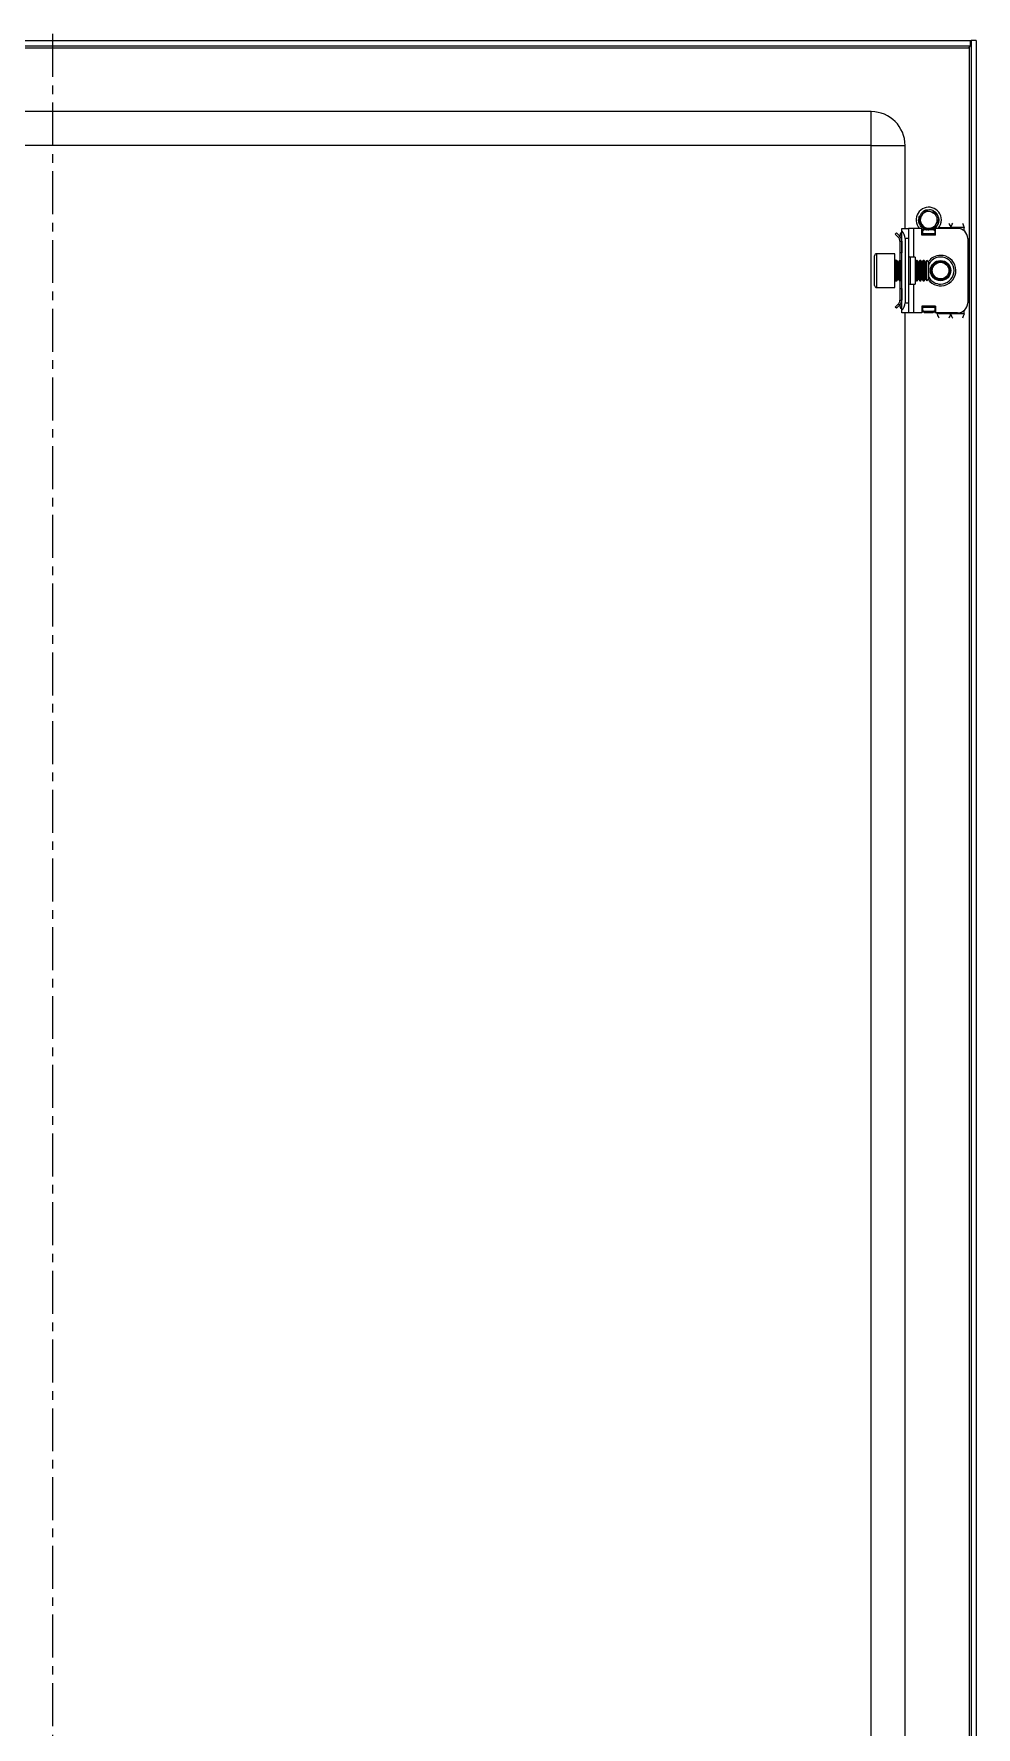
# Model space of a CAD drawing. Header units: millimetres. Extents: x -59 to 1529, y -979 to 1408.
# Drawn here: x 1250 to 1529, y 802 to 1303 of the extents above; entities that cross this region are included whole.
import ezdxf

# ---------------------------------------------------------------- set-up
doc = ezdxf.new("R2010")
doc.units = ezdxf.units.MM
doc.linetypes.add('CENTERX2', pattern=[20.32, 12.7, -2.54, 2.54, -2.54])
doc.layers.add('FORMAT', color=7, linetype='Continuous')

msp = doc.modelspace()

# ---------------------------------------------------------------- linework, layer by layer
at = {"color": 7, "linetype": 'Continuous', "lineweight": 25}
for p, q in [((984.49, 1300.75), (1527.09, 1300.75)), ((984.49, 1299.25), (1527.09, 1299.25)), ((1526.93, 1299.25), (1526.69, 1298.65)), ((1527.09, 1299.25), (1527.09, 1300.75)), ((1528.79, 1300.75), (1527.29, 1300.75)), ((1527.29, 1300.75), (1527.29, -860.25)), ((1528.79, 1300.75), (1528.79, -860.25)), ((1497.79, 1279.75), (1013.79, 1279.75)), ((1497.79, 1269.75), (1013.79, 1269.75)), ((1497.79, -829.25), (1497.79, 1269.75)), ((1507.79, 1245.25), (1507.79, 1269.75)), ((1511.79, 1247.84), (1511.82, 1248.1)), ((1511.79, 1247.64), (1511.81, 1247.88)), ((1511.79, 1247.84), (1511.79, 1247.79)), ((1511.79, 1247.64), (1511.79, 1247.59)), ((1511.8, 1248.05), (1511.8, 1248)), ((1511.8, 1247.44), (1511.81, 1247.39)), ((1511.83, 1248.26), (1511.82, 1248.21)), ((1511.83, 1247.25), (1511.84, 1247.2)), ((1511.87, 1248.45), (1511.86, 1248.41)), ((1511.87, 1248.45), (1511.95, 1248.69)), ((1511.87, 1247.07), (1511.88, 1247.02)), ((1511.92, 1248.64), (1511.91, 1248.6)), ((1511.91, 1246.89), (1511.93, 1246.84)), ((1511.97, 1246.71), (1511.98, 1246.7)), ((1513.16, 1250.27), (1513.37, 1250.39)), ((1513.34, 1250.38), (1513.3, 1250.35)), ((1513.34, 1250.31), (1513.3, 1250.35)), ((1513.34, 1250.38), (1513.56, 1250.46)), ((1513.52, 1250.47), (1513.48, 1250.45)), ((1513.71, 1250.55), (1513.67, 1250.53)), ((1513.91, 1250.62), (1513.86, 1250.6)), ((1514.1, 1250.67), (1514.05, 1250.66)), ((1514.99, 1250.74), (1514.24, 1250.67)), ((1516.48, 1250.23), (1516.44, 1250.25)), ((1516.65, 1250.1), (1516.61, 1250.13)), ((1516.81, 1249.97), (1516.77, 1250)), ((1516.95, 1249.83), (1516.92, 1249.86)), ((1516.95, 1249.83), (1517.07, 1249.7)), ((1517.06, 1249.71), (1517.05, 1249.73)), ((1517.08, 1248.62), (1517.25, 1248.21)), ((1517.62, 1246.77), (1517.64, 1246.81)), ((1517.68, 1246.95), (1517.69, 1247)), ((1517.78, 1247.55), (1517.72, 1247.24)), ((1517.73, 1247.14), (1517.74, 1247.19)), ((1517.76, 1247.35), (1517.77, 1247.4)), ((1517.78, 1247.55), (1517.78, 1247.6)), ((1517.79, 1247.75), (1517.79, 1247.75)), ((1505.23, 1243.89), (1504.87, 1243.54)), ((1505.85, 1242.56), (1504.87, 1243.54)), ((1506.2, 1242.91), (1505.23, 1243.89)), ((1505.85, 1242.56), (1506.2, 1242.91)), ((1506.29, 1243.25), (1506.29, 1242.86)), ((1506.58, 1243.96), (1506.79, 1244.16)), ((1506.79, 1245.25), (1508.79, 1245.25)), ((1506.79, 1244.49), (1506.79, 1245.25)), ((1506.79, 1221.01), (1506.79, 1244.49)), ((1507.79, 1242.25), (1507.79, 1223.25)), ((1508.79, 1245.25), (1508.79, 1242.25)), ((1510.29, 1245.25), (1508.79, 1245.25)), ((1508.79, 1242.25), (1508.79, 1223.25)), ((1512.79, 1245.25), (1510.29, 1245.25)), ((1512.56, 1245.74), (1512.59, 1245.71)), ((1512.7, 1245.6), (1512.73, 1245.57)), ((1512.79, 1243.25), (1512.79, 1245.25)), ((1513.04, 1244.43), (1512.79, 1244.58)), ((1516.79, 1243.25), (1512.79, 1243.25)), ((1512.85, 1245.46), (1512.88, 1245.43)), ((1513.01, 1245.34), (1513.05, 1245.31)), ((1513.04, 1244.87), (1513.38, 1245.11)), ((1513.54, 1244.87), (1513.04, 1244.52)), ((1513.04, 1244.52), (1513.04, 1244.87)), ((1513.04, 1243.6), (1513.04, 1244.52)), ((1513.04, 1243.25), (1513.04, 1243.6)), ((1513.18, 1245.22), (1513.22, 1245.19)), ((1513.35, 1245.11), (1513.22, 1245.23)), ((1513.35, 1245.11), (1513.36, 1245.22)), ((1513.35, 1245.11), (1513.4, 1245.09)), ((1513.54, 1244.87), (1513.94, 1244.87)), ((1513.89, 1244.94), (1513.67, 1244.96)), ((1513.89, 1244.89), (1513.69, 1244.99)), ((1513.71, 1244.95), (1513.75, 1244.93)), ((1513.89, 1244.89), (1513.93, 1244.87)), ((1514.07, 1244.84), (1514.11, 1244.83)), ((1515.24, 1244.79), (1515.05, 1244.76)), ((1515.39, 1244.81), (1515.43, 1244.82)), ((1515.63, 1244.87), (1516.04, 1244.87)), ((1516.54, 1244.52), (1516.04, 1244.87)), ((1516.13, 1245.16), (1516.54, 1244.87)), ((1516.54, 1244.87), (1516.54, 1244.52)), ((1516.54, 1244.52), (1516.54, 1243.6)), ((1516.54, 1243.6), (1516.54, 1243.25)), ((1516.79, 1244.58), (1516.59, 1244.46)), ((1516.59, 1244.46), (1516.59, 1243.25)), ((1516.79, 1243.25), (1516.79, 1245.25)), ((1523.29, 1245.25), (1516.79, 1245.25)), ((1517.56, 1246.63), (1517.45, 1246.45)), ((1517.57, 1246.63), (1517.47, 1246.45)), ((1525.29, 1244.49), (1525.29, 1245.5)), ((1526.29, 1242.25), (1526.29, 1223.25)), ((1498.79, 1228.35), (1498.79, 1237.15)), ((1504.79, 1237.75), (1499.39, 1237.75)), ((1504.79, 1227.75), (1504.79, 1237.75)), ((1506.29, 1241.5), (1506.79, 1241.5)), ((1506.29, 1241.5), (1506.29, 1238)), ((1506.79, 1238), (1506.29, 1238)), ((1506.29, 1238), (1506.29, 1235.75)), ((1506.79, 1241.5), (1506.79, 1238)), ((1510.79, 1236.75), (1509.29, 1236.75)), ((1510.79, 1236.75), (1510.79, 1228.75)), ((1505.4, 1235.75), (1505.04, 1235.75)), ((1505.79, 1235.2), (1505.4, 1235.75)), ((1505.4, 1235.28), (1505.4, 1235.75)), ((1505.4, 1229.75), (1505.4, 1235.28)), ((1506.18, 1235.75), (1505.79, 1235.2)), ((1505.79, 1234.81), (1505.79, 1235.2)), ((1505.79, 1230.3), (1505.79, 1234.81)), ((1506.4, 1235.75), (1506.18, 1235.75)), ((1506.18, 1235.28), (1506.18, 1235.75)), ((1506.18, 1229.75), (1506.18, 1235.28)), ((1506.79, 1235.2), (1506.4, 1235.75)), ((1506.4, 1235.28), (1506.4, 1235.75)), ((1506.4, 1229.75), (1506.4, 1235.28)), ((1511.18, 1235.75), (1510.79, 1235.2)), ((1511.4, 1235.75), (1511.18, 1235.75)), ((1511.18, 1235.28), (1511.18, 1235.75)), ((1511.18, 1229.75), (1511.18, 1235.28)), ((1511.79, 1235.2), (1511.4, 1235.75)), ((1511.4, 1235.28), (1511.4, 1235.75)), ((1511.4, 1229.75), (1511.4, 1235.28)), ((1512.18, 1235.75), (1511.79, 1235.2)), ((1511.79, 1234.81), (1511.79, 1235.2)), ((1511.79, 1230.3), (1511.79, 1234.81)), ((1512.4, 1235.75), (1512.18, 1235.75)), ((1512.18, 1235.28), (1512.18, 1235.75)), ((1512.18, 1229.75), (1512.18, 1235.28)), ((1512.79, 1235.2), (1512.4, 1235.75)), ((1512.4, 1235.28), (1512.4, 1235.75)), ((1512.4, 1229.75), (1512.4, 1235.28)), ((1513.18, 1235.75), (1512.79, 1235.2)), ((1512.79, 1234.81), (1512.79, 1235.2)), ((1512.79, 1230.3), (1512.79, 1234.81)), ((1513.4, 1235.75), (1513.18, 1235.75)), ((1513.18, 1235.28), (1513.18, 1235.75)), ((1513.18, 1229.75), (1513.18, 1235.28)), ((1513.79, 1235.2), (1513.4, 1235.75)), ((1513.4, 1235.28), (1513.4, 1235.75)), ((1513.4, 1229.75), (1513.4, 1235.28)), ((1514.18, 1235.75), (1513.79, 1235.2)), ((1513.79, 1234.81), (1513.79, 1235.2)), ((1513.79, 1230.3), (1513.79, 1234.81)), ((1514.23, 1235.75), (1514.18, 1235.75)), ((1514.18, 1235.28), (1514.18, 1235.75)), ((1514.18, 1229.75), (1514.18, 1235.28)), ((1514.79, 1235.2), (1514.23, 1235.75)), ((1514.23, 1229.75), (1514.23, 1235.75)), ((1514.79, 1230.3), (1514.79, 1235.2)), ((1499.39, 1227.75), (1504.79, 1227.75)), ((1505.04, 1229.75), (1505.4, 1229.75)), ((1505.4, 1229.75), (1505.79, 1230.3)), ((1505.79, 1230.3), (1506.18, 1229.75)), ((1506.18, 1229.75), (1506.4, 1229.75)), ((1506.29, 1229.75), (1506.29, 1227.5)), ((1506.29, 1227.5), (1506.79, 1227.5)), ((1506.29, 1227.5), (1506.29, 1224)), ((1506.4, 1229.75), (1506.79, 1230.3)), ((1506.79, 1227.5), (1506.79, 1224)), ((1509.29, 1228.75), (1510.79, 1228.75)), ((1510.79, 1230.3), (1511.18, 1229.75)), ((1511.18, 1229.75), (1511.4, 1229.75)), ((1511.4, 1229.75), (1511.79, 1230.3)), ((1511.79, 1230.3), (1512.18, 1229.75)), ((1512.18, 1229.75), (1512.4, 1229.75)), ((1512.4, 1229.75), (1512.79, 1230.3)), ((1512.79, 1230.3), (1513.18, 1229.75)), ((1513.18, 1229.75), (1513.4, 1229.75)), ((1513.4, 1229.75), (1513.79, 1230.3)), ((1513.79, 1230.3), (1514.18, 1229.75)), ((1514.18, 1229.75), (1514.23, 1229.75)), ((1514.23, 1229.75), (1514.79, 1230.3)), ((1505.85, 1222.94), (1504.87, 1221.96)), ((1505.23, 1221.61), (1504.87, 1221.96)), ((1506.2, 1222.59), (1505.23, 1221.61)), ((1505.85, 1222.94), (1506.2, 1222.59)), ((1506.29, 1224), (1506.79, 1224)), ((1506.29, 1222.25), (1506.29, 1222.71)), ((1508.79, 1223.25), (1508.79, 1220.25)), ((1516.79, 1222.25), (1512.79, 1222.25)), ((1512.79, 1222.25), (1512.79, 1220.25)), ((1513.04, 1221.9), (1513.04, 1222.25)), ((1513.04, 1220.98), (1513.04, 1221.9)), ((1516.54, 1222.25), (1516.54, 1221.9)), ((1516.54, 1221.9), (1516.54, 1220.98)), ((1516.59, 1222.25), (1516.59, 1220.37)), ((1516.79, 1222.25), (1516.79, 1220.25)), ((1506.79, 1221.34), (1506.58, 1221.54)), ((1506.79, 1220.25), (1506.79, 1221.01)), ((1508.79, 1220.25), (1506.79, 1220.25)), ((1507.79, 545.25), (1507.79, 1220.25)), ((1510.29, 1220.25), (1508.79, 1220.25)), ((1512.79, 1220.25), (1510.29, 1220.25)), ((1513.04, 1220.98), (1513.54, 1220.63)), ((1513.04, 1220.63), (1513.04, 1220.98)), ((1513.54, 1220.28), (1513.04, 1220.63)), ((1516.04, 1220.63), (1513.54, 1220.63)), ((1513.54, 1220.63), (1513.54, 1220.28)), ((1516.04, 1220.28), (1513.54, 1220.28)), ((1516.04, 1220.63), (1516.54, 1220.98)), ((1516.04, 1220.28), (1516.04, 1220.63)), ((1516.54, 1220.63), (1516.04, 1220.28)), ((1516.54, 1220.98), (1516.54, 1220.63)), ((1516.59, 1220.37), (1516.79, 1220.37)), ((1523.29, 1220.25), (1516.79, 1220.25)), ((1517.29, 1220), (1517.29, 1220.25)), ((1525.29, 1220), (1525.29, 1221.01))]:
    msp.add_line(p, q, dxfattribs=at)
at = {"color": 8, "linetype": 'Continuous', "lineweight": 18}
for p, q in [((984.89, 1298.65), (1526.69, 1298.65)), ((1526.69, 1298.65), (1526.69, -858.15)), ((1497.79, 1269.75), (1497.79, 1279.75)), ((1497.79, 1269.75), (1507.79, 1269.75)), ((1506.79, 1243.25), (1506.29, 1243.25)), ((1506.79, 1243.75), (1506.58, 1243.96)), ((1508.79, 1242.25), (1507.79, 1242.25)), ((1510.29, 1245.25), (1510.29, 1236.75)), ((1516.54, 1243.6), (1513.04, 1243.6)), ((1517.79, 1245.5), (1521.29, 1245.5)), ((1525.29, 1245.5), (1521.29, 1245.5)), ((1499.39, 1237.75), (1499.39, 1227.75)), ((1509.29, 1236.75), (1509.29, 1228.75)), ((1505.04, 1235.75), (1505.04, 1231.13)), ((1505.04, 1231.13), (1505.04, 1229.75)), ((1510.29, 1228.75), (1510.29, 1220.25)), ((1506.79, 1222.25), (1506.29, 1222.25)), ((1506.79, 1221.75), (1506.58, 1221.54)), ((1507.79, 1223.25), (1508.79, 1223.25)), ((1513.04, 1221.9), (1516.54, 1221.9)), ((1521.29, 1220), (1517.29, 1220)), ((1525.29, 1220), (1521.29, 1220))]:
    msp.add_line(p, q, dxfattribs=at)
at = {"color": 7, "linetype": 'Continuous', "lineweight": 25}
for radius in [3, 2.76, 2.45]:
    msp.add_circle((1518.29, 1232.75), radius, dxfattribs=at)
for centre, radius, start, end in [((1497.79, 1269.75), 10, 0, 90), ((1514.79, 1247.75), 3.75, 0, 221.8103), ((1514.79, 1247.75), 2.5, 168.5944, 228.5944), ((1514.79, 1247.75), 2.5, 108.5944, 168.5944), ((1514.79, 1247.75), 2.5, 75.8881, 108.5944), ((1514.79, 1247.75), 3, 59.9286, 86.2193), ((1514.79, 1247.75), 2.5, 288.5944, 348.5944), ((1514.79, 1247.75), 3, 360, 40.7437), ((1514.79, 1247.75), 2.5, 348.5944, 10.5165), ((1514.79, 1247.75), 3.75, 318.1897, 0), ((1507.29, 1243.25), 1, 135, 180), ((1504.79, 1242.25), 3, 360, 48.1897), ((1514.79, 1247.75), 2.5, 228.5944, 288.5944), ((1523.29, 1242.25), 3, 360, 90), ((1499.39, 1237.15), 0.6, 90, 180), ((1509.29, 1237.25), 0.5, 180, 270), ((1518.29, 1232.75), 4, 270, 151.045), ((1505.04, 1236), 0.25, 180, 270), ((1499.39, 1228.35), 0.6, 180, 270), ((1505.04, 1229.5), 0.25, 90, 180), ((1509.29, 1228.25), 0.5, 90, 180), ((1518.29, 1232.75), 4, 208.955, 270), ((1507.29, 1222.25), 1, 180, 225), ((1504.79, 1223.25), 3, 311.8103, 360), ((1523.29, 1223.25), 3, 270, 360)]:
    msp.add_arc(centre, radius, start, end, dxfattribs=at)
at = {"color": 8, "linetype": 'Continuous', "lineweight": 18}
for start, end in [(215.4622, 90), (90, 144.5378)]:
    msp.add_arc((1518.29, 1232.75), 4.5, start, end, dxfattribs=at)
at = {"color": 7, "linetype": 'Continuous', "lineweight": 25}
msp.add_open_spline([(1526.69, 1298.65), (1526.72, 1298.73), (1526.79, 1298.89), (1526.89, 1299.08), (1526.99, 1299.22), (1527.05, 1299.24), (1527.09, 1299.25)], degree=3, dxfattribs=at)
for points, knots in [([(1527.29, 1300.75), (1527.28, 1300.57), (1527.25, 1300.21), (1527.17, 1299.83), (1527.09, 1299.64), (1527.09, 1299.63)], [0, 0, 0, 0, 0.48755, 0.97507, 1, 1, 1, 1]), ([(1511.79, 1247.84), (1511.82, 1247.86), (1511.88, 1247.89), (1511.98, 1247.91), (1512.07, 1247.92), (1512.12, 1247.91), (1512.14, 1247.91)], [0, 0, 0, 0, 0.293779, 0.558982, 0.818494, 1, 1, 1, 1]), ([(1512.01, 1247.82), (1512, 1247.82), (1511.95, 1247.83), (1511.87, 1247.82), (1511.82, 1247.8), (1511.79, 1247.79)], [0, 0, 0, 0, 0.236131, 0.613435, 1, 1, 1, 1]), ([(1512.56, 1245.74), (1512.44, 1245.89), (1512.16, 1246.24), (1511.87, 1246.9), (1511.82, 1247.41), (1511.79, 1247.66)], [0, 0, 0, 0, 0.2741631, 0.6396029, 1, 1, 1, 1]), ([(1511.8, 1248.05), (1511.84, 1248.06), (1511.9, 1248.09), (1512, 1248.1), (1512.09, 1248.1), (1512.17, 1248.08), (1512.23, 1248.06), (1512.25, 1248.04), (1512.25, 1248.04)], [0, 0, 0, 0, 0.227908, 0.430276, 0.627707, 0.816134, 0.99284, 1, 1, 1, 1]), ([(1512.18, 1247.95), (1512.18, 1247.95), (1512.14, 1247.98), (1512.07, 1248), (1511.98, 1248.02), (1511.88, 1248.02), (1511.83, 1248.01), (1511.8, 1248)], [0, 0, 0, 0, 0.050156, 0.304513, 0.55888, 0.776903, 1, 1, 1, 1]), ([(1511.9, 1247.01), (1511.88, 1247.05), (1511.82, 1247.2), (1511.81, 1247.36), (1511.8, 1247.48)], [0, 0, 0, 0, 0.28291, 1, 1, 1, 1]), ([(1512.26, 1248.07), (1512.24, 1248.09), (1512.19, 1248.13), (1512.1, 1248.17), (1512.01, 1248.2), (1511.91, 1248.21), (1511.85, 1248.21), (1511.82, 1248.21)], [0, 0, 0, 0, 0.19243, 0.403622, 0.614801, 0.805152, 1, 1, 1, 1]), ([(1511.83, 1248.26), (1511.87, 1248.26), (1511.93, 1248.28), (1512.03, 1248.28), (1512.11, 1248.27), (1512.19, 1248.24), (1512.26, 1248.2), (1512.29, 1248.17), (1512.31, 1248.15)], [0, 0, 0, 0, 0.205811, 0.38496, 0.558827, 0.724121, 0.878934, 1, 1, 1, 1]), ([(1512.29, 1248.2), (1512.27, 1248.22), (1512.23, 1248.27), (1512.15, 1248.33), (1512.06, 1248.37), (1511.96, 1248.4), (1511.89, 1248.41), (1511.86, 1248.41)], [0, 0, 0, 0, 0.183111, 0.381533, 0.579913, 0.787111, 1, 1, 1, 1]), ([(1511.87, 1248.45), (1511.91, 1248.46), (1511.97, 1248.47), (1512.07, 1248.45), (1512.15, 1248.43), (1512.22, 1248.39), (1512.28, 1248.34), (1512.31, 1248.3), (1512.32, 1248.28)], [0, 0, 0, 0, 0.207037, 0.38272, 0.55212, 0.712365, 0.86221, 1, 1, 1, 1]), ([(1511.91, 1248.58), (1511.92, 1248.6), (1511.93, 1248.72), (1511.99, 1248.82), (1512.03, 1248.9)], [0, 0, 0, 0, 0.218168, 1, 1, 1, 1]), ([(1512.33, 1248.29), (1512.32, 1248.31), (1512.3, 1248.35), (1512.24, 1248.42), (1512.17, 1248.49), (1512.08, 1248.54), (1512, 1248.58), (1511.94, 1248.59), (1511.91, 1248.6)], [0, 0, 0, 0, 0.112687, 0.266978, 0.464332, 0.661607, 0.829157, 1, 1, 1, 1]), ([(1512.1, 1246.45), (1512.08, 1246.48), (1511.99, 1246.62), (1511.94, 1246.78), (1511.91, 1246.91)], [0, 0, 0, 0, 0.192577, 1, 1, 1, 1]), ([(1511.92, 1248.64), (1511.95, 1248.64), (1512.01, 1248.64), (1512.1, 1248.62), (1512.17, 1248.58), (1512.23, 1248.53), (1512.28, 1248.47), (1512.32, 1248.42), (1512.34, 1248.38), (1512.34, 1248.36)], [0, 0, 0, 0, 0.1648015, 0.3286622, 0.485343, 0.633184, 0.7714895, 0.9006567, 1, 1, 1, 1]), ([(1512.34, 1248.24), (1512.33, 1248.22), (1512.31, 1248.14), (1512.25, 1248.04), (1512.19, 1247.95), (1512.12, 1247.89), (1512.05, 1247.84), (1511.99, 1247.81), (1511.96, 1247.79), (1511.95, 1247.79)], [0, 0, 0, 0, 0.1251657, 0.3367685, 0.4886747, 0.6403706, 0.7919615, 0.9435026, 1, 1, 1, 1]), ([(1511.95, 1247.79), (1511.95, 1247.72), (1511.97, 1247.32), (1512.15, 1246.65), (1512.52, 1246.18), (1512.69, 1245.95)], [0, 0, 0, 0, 0.108003, 0.585763, 1, 1, 1, 1]), ([(1513.33, 1250.3), (1513.25, 1250.25), (1512.9, 1250.02), (1512.41, 1249.52), (1512.19, 1248.96), (1512.09, 1248.72)], [0, 0, 0, 0, 0.128781, 0.613629, 1, 1, 1, 1]), ([(1512.09, 1248.72), (1512.09, 1248.72), (1512.12, 1248.71), (1512.17, 1248.68), (1512.23, 1248.63), (1512.28, 1248.58), (1512.32, 1248.5), (1512.35, 1248.4), (1512.35, 1248.3), (1512.34, 1248.25), (1512.34, 1248.24)], [0, 0, 0, 0, 0.022761, 0.192243, 0.346896, 0.477535, 0.588677, 0.783334, 0.968624, 1, 1, 1, 1]), ([(1512.35, 1248.32), (1512.35, 1248.35), (1512.34, 1248.41), (1512.3, 1248.5), (1512.25, 1248.57), (1512.19, 1248.64), (1512.13, 1248.69), (1512.1, 1248.71), (1512.09, 1248.72)], [0, 0, 0, 0, 0.182737, 0.363423, 0.543947, 0.724373, 0.904747, 1, 1, 1, 1]), ([(1513.99, 1250.12), (1513.98, 1250.12), (1513.93, 1250.1), (1513.85, 1250.09), (1513.75, 1250.09), (1513.66, 1250.1), (1513.58, 1250.13), (1513.5, 1250.16), (1513.42, 1250.21), (1513.36, 1250.26), (1513.33, 1250.29), (1513.33, 1250.3)], [0, 0, 0, 0, 0.04296, 0.1733, 0.274263, 0.401081, 0.527716, 0.654259, 0.780759, 0.936852, 1, 1, 1, 1]), ([(1513.34, 1250.38), (1513.37, 1250.36), (1513.43, 1250.32), (1513.5, 1250.25), (1513.54, 1250.19), (1513.56, 1250.15), (1513.56, 1250.14)], [0, 0, 0, 0, 0.319514, 0.608493, 0.891527, 1, 1, 1, 1]), ([(1513.63, 1250.11), (1513.63, 1250.11), (1513.63, 1250.15), (1513.62, 1250.22), (1513.58, 1250.31), (1513.54, 1250.39), (1513.5, 1250.43), (1513.48, 1250.45)], [0, 0, 0, 0, 0.0027902, 0.269575, 0.5363706, 0.7654988, 1, 1, 1, 1]), ([(1513.52, 1250.47), (1513.55, 1250.45), (1513.61, 1250.41), (1513.67, 1250.33), (1513.71, 1250.25), (1513.74, 1250.17), (1513.74, 1250.12), (1513.74, 1250.09)], [0, 0, 0, 0, 0.234253, 0.442787, 0.646465, 0.841043, 1, 1, 1, 1]), ([(1513.78, 1250.09), (1513.78, 1250.12), (1513.79, 1250.18), (1513.78, 1250.28), (1513.76, 1250.37), (1513.72, 1250.46), (1513.69, 1250.51), (1513.67, 1250.53)], [0, 0, 0, 0, 0.181695, 0.396783, 0.61186, 0.803681, 1, 1, 1, 1]), ([(1513.71, 1250.55), (1513.74, 1250.53), (1513.79, 1250.48), (1513.84, 1250.4), (1513.87, 1250.31), (1513.89, 1250.23), (1513.89, 1250.16), (1513.88, 1250.11), (1513.87, 1250.1)], [0, 0, 0, 0, 0.208724, 0.39105, 0.568219, 0.73683, 0.894853, 1, 1, 1, 1]), ([(1513.9, 1250.1), (1513.9, 1250.11), (1513.92, 1250.15), (1513.93, 1250.22), (1513.94, 1250.32), (1513.93, 1250.42), (1513.91, 1250.52), (1513.88, 1250.57), (1513.86, 1250.6)], [0, 0, 0, 0, 0.043388, 0.23288, 0.422274, 0.611632, 0.803279, 1, 1, 1, 1]), ([(1513.91, 1250.62), (1513.93, 1250.59), (1513.97, 1250.54), (1514.01, 1250.45), (1514.03, 1250.37), (1514.03, 1250.28), (1514.02, 1250.21), (1514, 1250.15), (1513.99, 1250.13), (1513.98, 1250.12)], [0, 0, 0, 0, 0.198483, 0.367712, 0.531083, 0.685778, 0.830503, 0.965152, 1, 1, 1, 1]), ([(1514.24, 1250.67), (1514.25, 1250.66), (1514.27, 1250.61), (1514.28, 1250.54), (1514.28, 1250.45), (1514.27, 1250.38), (1514.23, 1250.3), (1514.17, 1250.22), (1514.07, 1250.15), (1514.01, 1250.13), (1513.99, 1250.12)], [0, 0, 0, 0, 0.098631, 0.238541, 0.378532, 0.49895, 0.601027, 0.777401, 0.9101, 1, 1, 1, 1]), ([(1514.01, 1250.14), (1514.02, 1250.16), (1514.05, 1250.21), (1514.08, 1250.3), (1514.09, 1250.4), (1514.1, 1250.52), (1514.07, 1250.61), (1514.05, 1250.66)], [0, 0, 0, 0, 0.13286, 0.29106, 0.491007, 0.69089, 1, 1, 1, 1]), ([(1514.1, 1250.67), (1514.11, 1250.64), (1514.14, 1250.59), (1514.16, 1250.51), (1514.17, 1250.42), (1514.16, 1250.35), (1514.14, 1250.25), (1514.1, 1250.19), (1514.07, 1250.16)], [0, 0, 0, 0, 0.1627902, 0.3246863, 0.479688, 0.6260584, 0.7630202, 1, 1, 1, 1]), ([(1514.09, 1250.17), (1514.09, 1250.17), (1514.12, 1250.2), (1514.16, 1250.26), (1514.2, 1250.34), (1514.23, 1250.43), (1514.25, 1250.52), (1514.25, 1250.61), (1514.24, 1250.65), (1514.24, 1250.67)], [0, 0, 0, 0, 0.036757, 0.196192, 0.355485, 0.51469, 0.719746, 0.882005, 1, 1, 1, 1]), ([(1515.4, 1250.17), (1515.68, 1250.12), (1515.98, 1250.07), (1516.24, 1249.94), (1516.25, 1249.94)], [0, 0, 0, 0, 0.965671, 1, 1, 1, 1]), ([(1515.4, 1250.17), (1515.49, 1250.14), (1515.63, 1250.08), (1515.75, 1250.01), (1515.79, 1249.98)], [0, 0, 0, 0, 0.681733, 1, 1, 1, 1]), ([(1515.79, 1249.98), (1515.87, 1249.95), (1516.19, 1249.79), (1516.7, 1249.37), (1516.95, 1248.87), (1517.08, 1248.62)], [0, 0, 0, 0, 0.130652, 0.560007, 1, 1, 1, 1]), ([(1515.95, 1245.39), (1516.01, 1245.43), (1516.33, 1245.61), (1516.83, 1246.08), (1517.13, 1246.66), (1517.22, 1247), (1517.24, 1247.06)], [0, 0, 0, 0, 0.104785, 0.513079, 0.918136, 1, 1, 1, 1]), ([(1516.25, 1249.94), (1516.25, 1249.95), (1516.24, 1250), (1516.23, 1250.07), (1516.23, 1250.16), (1516.25, 1250.26), (1516.28, 1250.32), (1516.29, 1250.35)], [0, 0, 0, 0, 0.113604, 0.31095, 0.508229, 0.75166, 1, 1, 1, 1]), ([(1516.31, 1250.34), (1516.31, 1250.3), (1516.31, 1250.23), (1516.28, 1250.13), (1516.25, 1250.07), (1516.24, 1250.05), (1516.23, 1250.05)], [0, 0, 0, 0, 0.357139, 0.680979, 0.998183, 1, 1, 1, 1]), ([(1516.25, 1249.96), (1516.27, 1249.98), (1516.32, 1250.02), (1516.37, 1250.09), (1516.42, 1250.17), (1516.43, 1250.22), (1516.44, 1250.25)], [0, 0, 0, 0, 0.228254, 0.510351, 0.752319, 1, 1, 1, 1]), ([(1516.86, 1249.53), (1516.84, 1249.53), (1516.8, 1249.52), (1516.71, 1249.51), (1516.61, 1249.52), (1516.52, 1249.56), (1516.44, 1249.61), (1516.36, 1249.7), (1516.29, 1249.81), (1516.26, 1249.9), (1516.25, 1249.94)], [0, 0, 0, 0, 0.0736464, 0.1695635, 0.351373, 0.4388934, 0.519676, 0.6829056, 0.8511995, 1, 1, 1, 1]), ([(1516.48, 1250.23), (1516.48, 1250.19), (1516.47, 1250.12), (1516.44, 1250.03), (1516.39, 1249.95), (1516.34, 1249.89), (1516.3, 1249.86), (1516.28, 1249.85)], [0, 0, 0, 0, 0.240212, 0.454711, 0.664287, 0.864517, 1, 1, 1, 1]), ([(1516.29, 1249.81), (1516.32, 1249.82), (1516.38, 1249.85), (1516.45, 1249.91), (1516.52, 1249.97), (1516.58, 1250.05), (1516.6, 1250.11), (1516.61, 1250.13)], [0, 0, 0, 0, 0.172104, 0.391099, 0.610089, 0.802801, 1, 1, 1, 1]), ([(1517.62, 1246.77), (1517.42, 1246.35), (1517.1, 1245.7), (1516.51, 1245.3), (1516.31, 1245.17)], [0, 0, 0, 0, 0.657042, 1, 1, 1, 1]), ([(1516.65, 1250.1), (1516.64, 1250.07), (1516.63, 1250), (1516.58, 1249.91), (1516.53, 1249.84), (1516.46, 1249.79), (1516.4, 1249.75), (1516.36, 1249.74), (1516.34, 1249.73)], [0, 0, 0, 0, 0.209239, 0.392702, 0.571062, 0.740844, 0.899958, 1, 1, 1, 1]), ([(1516.36, 1249.71), (1516.37, 1249.71), (1516.41, 1249.72), (1516.48, 1249.74), (1516.57, 1249.79), (1516.65, 1249.85), (1516.72, 1249.92), (1516.75, 1249.97), (1516.77, 1250)], [0, 0, 0, 0, 0.0505, 0.241124, 0.431653, 0.622154, 0.808692, 1, 1, 1, 1]), ([(1516.81, 1249.97), (1516.79, 1249.94), (1516.77, 1249.87), (1516.72, 1249.8), (1516.65, 1249.73), (1516.59, 1249.69), (1516.51, 1249.66), (1516.46, 1249.64), (1516.42, 1249.64), (1516.42, 1249.64)], [0, 0, 0, 0, 0.198035, 0.367663, 0.531495, 0.686664, 0.831818, 0.981917, 1, 1, 1, 1]), ([(1516.43, 1249.63), (1516.44, 1249.63), (1516.47, 1249.63), (1516.54, 1249.64), (1516.62, 1249.66), (1516.71, 1249.69), (1516.78, 1249.73), (1516.86, 1249.79), (1516.9, 1249.84), (1516.92, 1249.86)], [0, 0, 0, 0, 0.018281, 0.175639, 0.332896, 0.490097, 0.647274, 0.821632, 1, 1, 1, 1]), ([(1516.95, 1249.83), (1516.93, 1249.81), (1516.9, 1249.75), (1516.85, 1249.69), (1516.78, 1249.64), (1516.71, 1249.6), (1516.63, 1249.58), (1516.56, 1249.57), (1516.51, 1249.58), (1516.48, 1249.59)], [0, 0, 0, 0, 0.159446, 0.318034, 0.469983, 0.61348, 0.747649, 0.872856, 1, 1, 1, 1]), ([(1516.5, 1249.58), (1516.53, 1249.57), (1516.59, 1249.56), (1516.67, 1249.56), (1516.75, 1249.57), (1516.83, 1249.59), (1516.94, 1249.64), (1517.01, 1249.69), (1517.05, 1249.73)], [0, 0, 0, 0, 0.149407, 0.278563, 0.407661, 0.536722, 0.727045, 1, 1, 1, 1]), ([(1517.06, 1249.71), (1517.04, 1249.68), (1517.01, 1249.64), (1516.95, 1249.58), (1516.89, 1249.55), (1516.86, 1249.53), (1516.86, 1249.53)], [0, 0, 0, 0, 0.315056, 0.630194, 0.945514, 1, 1, 1, 1]), ([(1516.86, 1249.53), (1516.88, 1249.51), (1517.13, 1249.29), (1517.47, 1248.83), (1517.71, 1248.22), (1517.77, 1247.87), (1517.79, 1247.75)], [0, 0, 0, 0, 0.050685, 0.485619, 0.826643, 1, 1, 1, 1]), ([(1517.24, 1247.06), (1517.23, 1247.1), (1517.22, 1247.16), (1517.23, 1247.23), (1517.24, 1247.26)], [0, 0, 0, 0, 0.544473, 1, 1, 1, 1]), ([(1517.68, 1246.95), (1517.65, 1246.95), (1517.59, 1246.95), (1517.5, 1246.96), (1517.42, 1246.99), (1517.35, 1247.04), (1517.3, 1247.09), (1517.26, 1247.14), (1517.24, 1247.18), (1517.23, 1247.2)], [0, 0, 0, 0, 0.165667, 0.330522, 0.488809, 0.638525, 0.778629, 0.909213, 1, 1, 1, 1]), ([(1517.62, 1246.77), (1517.59, 1246.77), (1517.54, 1246.78), (1517.46, 1246.81), (1517.39, 1246.85), (1517.33, 1246.91), (1517.28, 1246.97), (1517.25, 1247.03), (1517.23, 1247.08), (1517.23, 1247.12), (1517.23, 1247.13)], [0, 0, 0, 0, 0.154027, 0.307095, 0.452862, 0.590123, 0.718565, 0.838856, 0.95247, 1, 1, 1, 1]), ([(1517.24, 1247.26), (1517.24, 1247.26), (1517.25, 1247.31), (1517.27, 1247.37), (1517.29, 1247.41), (1517.3, 1247.42)], [0, 0, 0, 0, 0.157682, 0.8030401, 1, 1, 1, 1]), ([(1517.3, 1247.42), (1517.3, 1247.53), (1517.32, 1247.79), (1517.27, 1248.05), (1517.25, 1248.21)], [0, 0, 0, 0, 0.408521, 1, 1, 1, 1]), ([(1517.73, 1247.14), (1517.69, 1247.14), (1517.62, 1247.13), (1517.53, 1247.13), (1517.44, 1247.15), (1517.37, 1247.19), (1517.31, 1247.23), (1517.28, 1247.26), (1517.26, 1247.28)], [0, 0, 0, 0, 0.208898, 0.388587, 0.562428, 0.727295, 0.881578, 1, 1, 1, 1]), ([(1517.26, 1247.25), (1517.27, 1247.23), (1517.31, 1247.19), (1517.37, 1247.13), (1517.44, 1247.08), (1517.52, 1247.04), (1517.6, 1247.01), (1517.66, 1247), (1517.69, 1247)], [0, 0, 0, 0, 0.137266, 0.30795, 0.478578, 0.649185, 0.822833, 1, 1, 1, 1]), ([(1517.26, 1247.11), (1517.27, 1247.1), (1517.29, 1247.06), (1517.34, 1246.99), (1517.41, 1246.92), (1517.49, 1246.87), (1517.56, 1246.83), (1517.61, 1246.82), (1517.64, 1246.81)], [0, 0, 0, 0, 0.0761511, 0.2767043, 0.47712, 0.6774733, 0.8375735, 1, 1, 1, 1]), ([(1517.27, 1247.4), (1517.27, 1247.39), (1517.3, 1247.35), (1517.37, 1247.3), (1517.45, 1247.25), (1517.54, 1247.21), (1517.64, 1247.19), (1517.7, 1247.19), (1517.74, 1247.19)], [0, 0, 0, 0, 0.069872, 0.258455, 0.446951, 0.635422, 0.81547, 1, 1, 1, 1]), ([(1517.76, 1247.35), (1517.73, 1247.34), (1517.66, 1247.31), (1517.56, 1247.31), (1517.47, 1247.32), (1517.39, 1247.34), (1517.33, 1247.37), (1517.3, 1247.4), (1517.29, 1247.41)], [0, 0, 0, 0, 0.214065, 0.402363, 0.585629, 0.760234, 0.923894, 1, 1, 1, 1]), ([(1517.3, 1247.46), (1517.3, 1247.48), (1517.32, 1247.51), (1517.36, 1247.56), (1517.41, 1247.61), (1517.48, 1247.66), (1517.56, 1247.71), (1517.64, 1247.73), (1517.72, 1247.75), (1517.76, 1247.75), (1517.79, 1247.75)], [0, 0, 0, 0, 0.060221, 0.18113, 0.301988, 0.42281, 0.589437, 0.75603, 0.87711, 1, 1, 1, 1]), ([(1517.32, 1247.51), (1517.35, 1247.49), (1517.4, 1247.45), (1517.49, 1247.41), (1517.59, 1247.39), (1517.68, 1247.38), (1517.74, 1247.39), (1517.77, 1247.4)], [0, 0, 0, 0, 0.189173, 0.404697, 0.62022, 0.807935, 1, 1, 1, 1]), ([(1517.78, 1247.55), (1517.75, 1247.54), (1517.68, 1247.51), (1517.59, 1247.49), (1517.5, 1247.49), (1517.41, 1247.51), (1517.37, 1247.53), (1517.35, 1247.54)], [0, 0, 0, 0, 0.235039, 0.445532, 0.651268, 0.847853, 1, 1, 1, 1]), ([(1517.55, 1246.64), (1517.54, 1246.58), (1517.5, 1246.45), (1517.44, 1246.34), (1517.4, 1246.28)], [0, 0, 0, 0, 0.462482, 1, 1, 1, 1]), ([(1517.43, 1247.62), (1517.46, 1247.61), (1517.52, 1247.59), (1517.61, 1247.58), (1517.7, 1247.58), (1517.76, 1247.6), (1517.78, 1247.6)], [0, 0, 0, 0, 0.237597, 0.516729, 0.755527, 1, 1, 1, 1]), ([(1517.79, 1247.76), (1517.76, 1247.74), (1517.69, 1247.71), (1517.6, 1247.68), (1517.54, 1247.68), (1517.51, 1247.68)], [0, 0, 0, 0, 0.371226, 0.708872, 1, 1, 1, 1]), ([(1517.73, 1247.14), (1517.72, 1247.09), (1517.7, 1247.01), (1517.67, 1246.94), (1517.66, 1246.91)], [0, 0, 0, 0, 0.657988, 1, 1, 1, 1]), ([(1517.79, 1247.76), (1517.79, 1247.71), (1517.79, 1247.63), (1517.77, 1247.55), (1517.77, 1247.53)], [0, 0, 0, 0, 0.6598587, 1, 1, 1, 1]), ([(1520.72, 1246.81), (1520.79, 1246.66), (1520.97, 1246.31), (1521.16, 1245.82), (1521.27, 1245.54), (1521.29, 1245.5)], [0, 0, 0, 0, 0.415483, 0.917152, 1, 1, 1, 1]), ([(1521.29, 1245.5), (1521.38, 1245.74), (1521.57, 1246.23), (1521.76, 1246.63), (1521.86, 1246.82)], [0, 0, 0, 0, 0.502065, 1, 1, 1, 1]), ([(1524.72, 1246.81), (1524.79, 1246.66), (1524.97, 1246.31), (1525.16, 1245.82), (1525.27, 1245.54), (1525.29, 1245.5)], [0, 0, 0, 0, 0.4154826, 0.9171518, 1, 1, 1, 1]), ([(1506.29, 1241.5), (1506.27, 1241.69), (1506.23, 1241.98), (1506.05, 1242.33), (1505.92, 1242.48), (1505.85, 1242.56)], [0, 0, 0, 0, 0.485042, 0.738404, 1, 1, 1, 1]), ([(1506.79, 1241.5), (1506.76, 1241.74), (1506.71, 1242.23), (1506.42, 1242.68), (1506.23, 1242.89), (1506.2, 1242.91)], [0, 0, 0, 0, 0.461863, 0.923726, 1, 1, 1, 1]), ([(1512.48, 1245.87), (1512.44, 1245.91), (1512.3, 1246.04), (1512.21, 1246.22), (1512.14, 1246.34)], [0, 0, 0, 0, 0.288707, 1, 1, 1, 1]), ([(1512.56, 1245.74), (1512.58, 1245.76), (1512.61, 1245.81), (1512.67, 1245.87), (1512.74, 1245.91), (1512.82, 1245.94), (1512.89, 1245.96), (1512.95, 1245.96), (1512.99, 1245.95), (1513.01, 1245.94)], [0, 0, 0, 0, 0.1692257, 0.337427, 0.4979348, 0.6491787, 0.7905823, 0.9226882, 1, 1, 1, 1]), ([(1513.05, 1245.9), (1513.05, 1245.91), (1512.98, 1245.91), (1512.88, 1245.89), (1512.77, 1245.85), (1512.68, 1245.79), (1512.62, 1245.74), (1512.59, 1245.71)], [0, 0, 0, 0, 0.046579, 0.362688, 0.551736, 0.740753, 1, 1, 1, 1]), ([(1512.69, 1245.95), (1512.69, 1245.96), (1512.72, 1245.97), (1512.77, 1245.99), (1512.86, 1246), (1512.96, 1245.98), (1513.06, 1245.93), (1513.11, 1245.89), (1513.13, 1245.88)], [0, 0, 0, 0, 0.045866, 0.230744, 0.387461, 0.658246, 0.861978, 1, 1, 1, 1]), ([(1513.05, 1245.94), (1513.02, 1245.95), (1512.96, 1245.97), (1512.86, 1245.98), (1512.77, 1245.97), (1512.72, 1245.96), (1512.69, 1245.95)], [0, 0, 0, 0, 0.2517951, 0.502165, 0.752314, 1, 1, 1, 1]), ([(1512.7, 1245.6), (1512.71, 1245.63), (1512.74, 1245.69), (1512.8, 1245.76), (1512.86, 1245.82), (1512.93, 1245.86), (1513, 1245.88), (1513.05, 1245.88), (1513.07, 1245.88)], [0, 0, 0, 0, 0.211659, 0.390361, 0.562352, 0.724819, 0.876696, 1, 1, 1, 1]), ([(1513.14, 1245.83), (1513.11, 1245.82), (1513.04, 1245.81), (1512.95, 1245.77), (1512.87, 1245.72), (1512.79, 1245.65), (1512.75, 1245.6), (1512.73, 1245.57)], [0, 0, 0, 0, 0.190996, 0.3837979, 0.5765532, 0.7852799, 1, 1, 1, 1]), ([(1512.85, 1245.46), (1512.86, 1245.5), (1512.87, 1245.56), (1512.92, 1245.65), (1512.98, 1245.71), (1513.05, 1245.76), (1513.1, 1245.8), (1513.14, 1245.8), (1513.15, 1245.8)], [0, 0, 0, 0, 0.219212, 0.409339, 0.593597, 0.768568, 0.932394, 1, 1, 1, 1]), ([(1513.24, 1245.74), (1513.24, 1245.74), (1513.21, 1245.74), (1513.14, 1245.71), (1513.06, 1245.65), (1512.98, 1245.59), (1512.92, 1245.52), (1512.9, 1245.46), (1512.88, 1245.43)], [0, 0, 0, 0, 0.002693, 0.20821, 0.413641, 0.619057, 0.807274, 1, 1, 1, 1]), ([(1513.01, 1245.34), (1513.01, 1245.37), (1513.02, 1245.44), (1513.06, 1245.53), (1513.11, 1245.6), (1513.18, 1245.66), (1513.22, 1245.7), (1513.25, 1245.71), (1513.26, 1245.72)], [0, 0, 0, 0, 0.222831, 0.420099, 0.612409, 0.79585, 0.967895, 1, 1, 1, 1]), ([(1513.3, 1245.62), (1513.29, 1245.61), (1513.25, 1245.59), (1513.19, 1245.54), (1513.13, 1245.47), (1513.08, 1245.39), (1513.06, 1245.33), (1513.05, 1245.31)], [0, 0, 0, 0, 0.084965, 0.329338, 0.573716, 0.784411, 1, 1, 1, 1]), ([(1513.13, 1245.88), (1513.14, 1245.87), (1513.18, 1245.83), (1513.23, 1245.77), (1513.28, 1245.69), (1513.31, 1245.6), (1513.34, 1245.51), (1513.34, 1245.46), (1513.34, 1245.43)], [0, 0, 0, 0, 0.066273, 0.267344, 0.423096, 0.618734, 0.814089, 1, 1, 1, 1]), ([(1513.18, 1245.22), (1513.18, 1245.25), (1513.19, 1245.32), (1513.22, 1245.42), (1513.26, 1245.5), (1513.3, 1245.55), (1513.32, 1245.57), (1513.32, 1245.57)], [0, 0, 0, 0, 0.275174, 0.5228455, 0.7652252, 0.9970202, 1, 1, 1, 1]), ([(1513.34, 1245.44), (1513.32, 1245.41), (1513.28, 1245.36), (1513.24, 1245.28), (1513.23, 1245.22), (1513.22, 1245.19)], [0, 0, 0, 0, 0.36332, 0.677837, 1, 1, 1, 1]), ([(1513.34, 1245.43), (1513.4, 1245.4), (1513.73, 1245.22), (1514.4, 1245.04), (1515.02, 1245.08), (1515.32, 1245.15), (1515.32, 1245.15)], [0, 0, 0, 0, 0.102158, 0.551599, 0.99962, 1, 1, 1, 1]), ([(1513.42, 1245.41), (1513.42, 1245.4), (1513.42, 1245.37), (1513.41, 1245.3), (1513.39, 1245.21), (1513.35, 1245.15), (1513.34, 1245.12)], [0, 0, 0, 0, 0.058255, 0.305509, 0.64716, 1, 1, 1, 1]), ([(1515.39, 1244.81), (1515.36, 1244.8), (1515.03, 1244.74), (1514.4, 1244.73), (1513.74, 1244.92), (1513.4, 1245.09), (1513.34, 1245.12)], [0, 0, 0, 0, 0.044285, 0.46488, 0.894202, 1, 1, 1, 1]), ([(1514.27, 1244.81), (1514.23, 1244.81), (1514.08, 1244.82), (1513.95, 1244.87), (1513.85, 1244.9)], [0, 0, 0, 0, 0.317385, 1, 1, 1, 1]), ([(1514.95, 1244.78), (1514.89, 1244.77), (1514.72, 1244.74), (1514.55, 1244.76), (1514.45, 1244.77)], [0, 0, 0, 0, 0.399625, 1, 1, 1, 1]), ([(1515.32, 1245.15), (1515.33, 1245.16), (1515.35, 1245.21), (1515.41, 1245.29), (1515.5, 1245.35), (1515.56, 1245.37), (1515.58, 1245.38)], [0, 0, 0, 0, 0.153621, 0.528305, 0.811762, 1, 1, 1, 1]), ([(1515.46, 1245.32), (1515.44, 1245.3), (1515.39, 1245.26), (1515.35, 1245.2), (1515.32, 1245.16), (1515.32, 1245.15)], [0, 0, 0, 0, 0.41332, 0.833507, 1, 1, 1, 1]), ([(1515.39, 1244.81), (1515.37, 1244.84), (1515.35, 1244.89), (1515.33, 1244.97), (1515.33, 1245.06), (1515.35, 1245.13), (1515.38, 1245.22), (1515.43, 1245.28), (1515.46, 1245.31)], [0, 0, 0, 0, 0.162579, 0.32416, 0.478216, 0.623372, 0.759205, 1, 1, 1, 1]), ([(1515.5, 1245.31), (1515.5, 1245.31), (1515.46, 1245.27), (1515.43, 1245.18), (1515.41, 1245.07), (1515.4, 1244.98), (1515.41, 1244.9), (1515.42, 1244.85), (1515.43, 1244.82)], [0, 0, 0, 0, 0.001313, 0.309582, 0.493731, 0.677835, 0.837663, 1, 1, 1, 1]), ([(1515.57, 1244.85), (1515.55, 1244.88), (1515.52, 1244.94), (1515.49, 1245.03), (1515.47, 1245.11), (1515.48, 1245.19), (1515.49, 1245.27), (1515.52, 1245.32), (1515.54, 1245.35), (1515.55, 1245.36)], [0, 0, 0, 0, 0.195461, 0.359649, 0.517607, 0.666788, 0.806268, 0.936243, 1, 1, 1, 1]), ([(1515.61, 1245.37), (1515.6, 1245.34), (1515.58, 1245.29), (1515.56, 1245.2), (1515.56, 1245.11), (1515.57, 1245), (1515.6, 1244.92), (1515.62, 1244.87)], [0, 0, 0, 0, 0.147065, 0.321231, 0.495346, 0.669443, 1, 1, 1, 1]), ([(1515.57, 1244.85), (1515.58, 1244.86), (1515.59, 1244.86), (1515.61, 1244.87), (1515.62, 1244.87)], [0, 0, 0, 0, 0.478977, 1, 1, 1, 1]), ([(1515.58, 1245.38), (1515.6, 1245.38), (1515.65, 1245.4), (1515.72, 1245.41), (1515.82, 1245.41), (1515.89, 1245.4), (1515.93, 1245.39), (1515.95, 1245.39)], [0, 0, 0, 0, 0.099011, 0.388276, 0.61301, 0.895384, 1, 1, 1, 1]), ([(1515.76, 1244.91), (1515.74, 1244.94), (1515.69, 1244.99), (1515.65, 1245.08), (1515.62, 1245.16), (1515.61, 1245.24), (1515.62, 1245.31), (1515.63, 1245.35), (1515.64, 1245.37)], [0, 0, 0, 0, 0.213002, 0.396975, 0.575181, 0.744364, 0.902779, 1, 1, 1, 1]), ([(1515.74, 1245.41), (1515.73, 1245.41), (1515.72, 1245.37), (1515.71, 1245.3), (1515.71, 1245.2), (1515.73, 1245.1), (1515.76, 1245.01), (1515.79, 1244.96), (1515.81, 1244.93)], [0, 0, 0, 0, 0.019058, 0.219488, 0.419831, 0.620151, 0.807785, 1, 1, 1, 1]), ([(1515.96, 1244.99), (1515.93, 1245.01), (1515.88, 1245.06), (1515.82, 1245.14), (1515.78, 1245.22), (1515.76, 1245.3), (1515.75, 1245.37), (1515.76, 1245.4), (1515.76, 1245.41)], [0, 0, 0, 0, 0.218347, 0.41099, 0.598711, 0.777744, 0.945667, 1, 1, 1, 1]), ([(1515.96, 1244.99), (1515.94, 1244.98), (1515.88, 1244.95), (1515.81, 1244.94), (1515.76, 1244.93)], [0, 0, 0, 0, 0.301025, 1, 1, 1, 1]), ([(1515.76, 1244.91), (1515.77, 1244.92), (1515.79, 1244.92), (1515.8, 1244.93), (1515.81, 1244.93)], [0, 0, 0, 0, 0.476579, 1, 1, 1, 1]), ([(1515.87, 1245.4), (1515.87, 1245.39), (1515.86, 1245.33), (1515.88, 1245.25), (1515.9, 1245.16), (1515.95, 1245.08), (1515.98, 1245.03), (1516, 1245.01)], [0, 0, 0, 0, 0.114393, 0.350182, 0.585971, 0.790611, 1, 1, 1, 1]), ([(1516.15, 1245.08), (1516.12, 1245.1), (1516.06, 1245.14), (1515.99, 1245.21), (1515.95, 1245.29), (1515.92, 1245.35), (1515.91, 1245.39), (1515.91, 1245.4)], [0, 0, 0, 0, 0.260762, 0.494805, 0.723794, 0.94279, 1, 1, 1, 1]), ([(1515.96, 1244.99), (1515.96, 1244.99), (1515.98, 1245), (1515.99, 1245), (1516, 1245.01)], [0, 0, 0, 0, 0.4764859, 1, 1, 1, 1]), ([(1515.97, 1245.43), (1515.98, 1245.43), (1516.02, 1245.42), (1516.08, 1245.39), (1516.16, 1245.34), (1516.25, 1245.27), (1516.29, 1245.2), (1516.31, 1245.17)], [0, 0, 0, 0, 0.084477, 0.253367, 0.470159, 0.686909, 1, 1, 1, 1]), ([(1516.03, 1245.38), (1516.03, 1245.36), (1516.04, 1245.31), (1516.08, 1245.24), (1516.13, 1245.16), (1516.17, 1245.12), (1516.19, 1245.1)], [0, 0, 0, 0, 0.1541827, 0.4625673, 0.7280914, 1, 1, 1, 1]), ([(1516.32, 1245.17), (1516.29, 1245.19), (1516.23, 1245.23), (1516.16, 1245.3), (1516.13, 1245.35), (1516.11, 1245.37)], [0, 0, 0, 0, 0.362858, 0.693435, 1, 1, 1, 1]), ([(1516.15, 1245.08), (1516.15, 1245.08), (1516.17, 1245.09), (1516.18, 1245.09), (1516.19, 1245.1)], [0, 0, 0, 0, 0.477867, 1, 1, 1, 1]), ([(1516.32, 1245.17), (1516.33, 1245.18), (1516.35, 1245.19), (1516.36, 1245.2), (1516.37, 1245.2)], [0, 0, 0, 0, 0.4801941, 1, 1, 1, 1]), ([(1516.49, 1245.28), (1516.48, 1245.27), (1516.43, 1245.24), (1516.38, 1245.22), (1516.33, 1245.2)], [0, 0, 0, 0, 0.230751, 1, 1, 1, 1]), ([(1516.49, 1245.28), (1516.5, 1245.29), (1516.51, 1245.3), (1516.53, 1245.31), (1516.53, 1245.31)], [0, 0, 0, 0, 0.4826873, 1, 1, 1, 1]), ([(1517.42, 1246.36), (1517.39, 1246.29), (1517.25, 1245.95), (1516.94, 1245.63), (1516.66, 1245.41), (1516.62, 1245.37)], [0, 0, 0, 0, 0.17549, 0.867074, 1, 1, 1, 1]), ([(1516.65, 1245.4), (1516.66, 1245.4), (1516.67, 1245.41), (1516.68, 1245.42), (1516.69, 1245.43)], [0, 0, 0, 0, 0.4845464, 1, 1, 1, 1]), ([(1517.34, 1246.23), (1517.32, 1246.18), (1517.22, 1245.88), (1516.97, 1245.67), (1516.77, 1245.49)], [0, 0, 0, 0, 0.171865, 1, 1, 1, 1]), ([(1516.8, 1245.52), (1516.8, 1245.53), (1516.81, 1245.54), (1516.82, 1245.55), (1516.83, 1245.55)], [0, 0, 0, 0, 0.485158, 1, 1, 1, 1]), ([(1516.93, 1245.65), (1516.93, 1245.65), (1516.94, 1245.67), (1516.95, 1245.68), (1516.96, 1245.68)], [0, 0, 0, 0, 0.4842322, 1, 1, 1, 1]), ([(1517.05, 1245.78), (1517.06, 1245.79), (1517.07, 1245.81), (1517.09, 1245.83), (1517.1, 1245.84)], [0, 0, 0, 0, 0.2967964, 1, 1, 1, 1]), ([(1505.85, 1222.94), (1505.97, 1223.09), (1506.15, 1223.32), (1506.27, 1223.7), (1506.28, 1223.9), (1506.29, 1224)], [0, 0, 0, 0, 0.485042, 0.738404, 1, 1, 1, 1]), ([(1506.2, 1222.59), (1506.35, 1222.78), (1506.66, 1223.15), (1506.78, 1223.68), (1506.79, 1223.96), (1506.79, 1224)], [0, 0, 0, 0, 0.461863, 0.923726, 1, 1, 1, 1]), ([(1517.86, 1218.69), (1517.78, 1218.85), (1517.61, 1219.19), (1517.41, 1219.68), (1517.3, 1219.96), (1517.29, 1220)], [0, 0, 0, 0, 0.415483, 0.917152, 1, 1, 1, 1]), ([(1521.29, 1220), (1521.19, 1219.76), (1521, 1219.27), (1520.81, 1218.87), (1520.72, 1218.68)], [0, 0, 0, 0, 0.502065, 1, 1, 1, 1]), ([(1521.86, 1218.69), (1521.78, 1218.85), (1521.61, 1219.19), (1521.41, 1219.68), (1521.3, 1219.96), (1521.29, 1220)], [0, 0, 0, 0, 0.415483, 0.917152, 1, 1, 1, 1]), ([(1525.29, 1220), (1525.19, 1219.76), (1525, 1219.27), (1524.81, 1218.87), (1524.72, 1218.68)], [0, 0, 0, 0, 0.502065, 1, 1, 1, 1])]:
    msp.add_open_spline(points, degree=3, knots=knots, dxfattribs=at)
at = {"layer": 'FORMAT', "linetype": 'CENTERX2', "lineweight": 18}
msp.add_line((1255.79, 1302.75), (1255.79, -862.25), dxfattribs=at)

doc.saveas('drawing.dxf')
